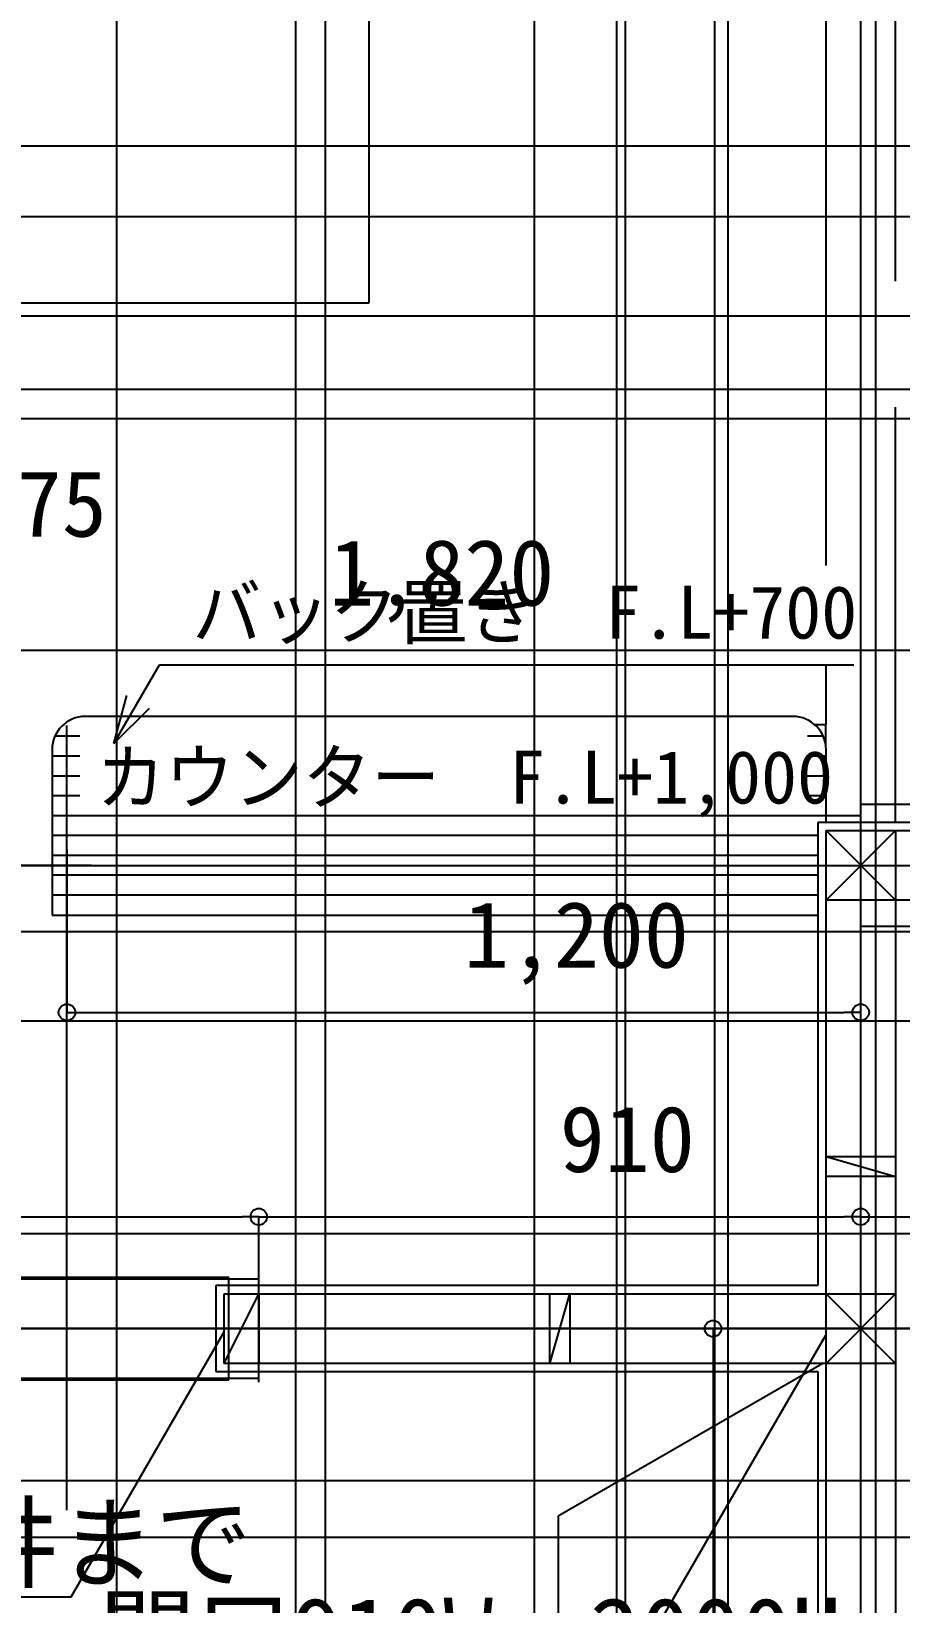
# Model space of a CAD drawing. Header units: metres. Extents: x 10861 to 26950, y 7268 to 22750.
# Drawn here: x 18874 to 20187, y 15141 to 17515 of the extents above; entities that cross this region are included whole.
import ezdxf

# ---------------------------------------------------------------- set-up
doc = ezdxf.new("R2010")
doc.units = ezdxf.units.M

msp = doc.modelspace()

# ---------------------------------------------------------------- linework, layer by layer
at = {"layer": 'COL_1F'}
for p, q in [((20075.6, 16202.5), (20075.6, 16307.5)), ((20075.6, 16307.5), (20180.6, 16307.5)), ((20180.6, 16202.5), (20075.6, 16307.5)), ((20075.6, 16202.5), (20180.6, 16307.5)), ((20180.6, 16307.5), (20180.6, 16202.5)), ((20180.6, 16202.5), (20075.6, 16202.5)), ((19165.6, 15502.5), (19165.6, 15607.5)), ((19165.6, 15607.5), (19218.1, 15607.5)), ((19165.6, 15502.5), (19218.1, 15607.5)), ((19218.1, 15607.5), (19218.1, 15502.5)), ((20075.6, 15502.5), (20075.6, 15607.5)), ((20075.6, 15607.5), (20180.6, 15607.5)), ((20180.6, 15502.5), (20075.6, 15607.5)), ((20075.6, 15502.5), (20180.6, 15607.5)), ((20180.6, 15607.5), (20180.6, 15502.5)), ((19218.1, 15502.5), (19165.6, 15502.5)), ((20180.6, 15502.5), (20075.6, 15502.5))]:
    msp.add_line(p, q, dxfattribs=at)
at = {"layer": 'GLID'}
for p, q in [((19003.3, 9325), (19003.3, 22205)), ((19274.3, 9325), (19274.3, 22205)), ((19319.1, 10010), (19319.1, 22205)), ((19634.7, 9325), (19634.7, 22205)), ((19759.5, 10010), (19759.5, 22205)), ((19772.5, 9858.3), (19772.5, 22205)), ((19907.5, 10010), (19907.5, 22205)), ((19927.5, 9858.3), (19927.5, 22205)), ((20128.1, 9325), (20128.1, 22205)), ((20151, 9325), (20151, 22205)), ((13514.7, 17342.4), (24358.1, 17342.4)), ((13514.7, 17235.6), (24358.1, 17235.6)), ((13953.4, 17085.6), (24358.1, 17085.6)), ((13801.7, 16974.5), (24358.1, 16974.5)), ((13514.7, 16930), (24358.1, 16930)), ((13514.7, 16255), (24358.1, 16255)), ((13514.7, 16155), (24358.1, 16155)), ((13514.7, 16020), (24358.1, 16020)), ((13514.7, 15699), (24358.1, 15699)), ((13514.7, 15555), (24358.1, 15555)), ((13953.4, 15325.5), (24358.1, 15325.5)), ((13801.7, 15240.1), (24358.1, 15240.1))]:
    msp.add_line(p, q, dxfattribs=at)
at = {"layer": 'WALL_BRACED_1F'}
for p, q in [((20128.1, 16347.5), (21038.1, 16347.5)), ((20128.1, 16347.5), (21038.1, 16347.5)), ((21038.1, 16162.5), (20128.1, 16162.5)), ((21038.1, 16162.5), (20128.1, 16162.5))]:
    msp.add_line(p, q, dxfattribs=at)
at = {"layer": 'WALL_NORMAL_1F'}
for p, q in [((18928.1, 16330), (18905.6, 16330)), ((18905.6, 16330), (18905.6, 16180)), ((20075.4, 16330), (18928.1, 16330)), ((20063.1, 16320), (20063.1, 15620)), ((20128.1, 16320), (20063.1, 16320)), ((20075.6, 16330), (20075.4, 16330)), ((20128.2, 16330), (20075.6, 16330)), ((20973.1, 16320), (20128.1, 16320)), ((20128.2, 16320), (20128.2, 16330)), ((20180.6, 16307.5), (20985.6, 16307.5)), ((20075.6, 15607.5), (20075.6, 16202.5)), ((20985.6, 16202.5), (20180.6, 16202.5)), ((20180.6, 16202.5), (20180.6, 15607.5)), ((18905.6, 16180), (20063.1, 16180)), ((20075.6, 15815), (20180.6, 15815)), ((20075.6, 15785), (20075.6, 15815)), ((20075.6, 15815), (20180.6, 15785)), ((20180.6, 15815), (20180.6, 15785)), ((20180.6, 15785), (20075.6, 15785)), ((19218.2, 15630), (18797.2, 15630)), ((19218.2, 15620), (19218.2, 15630)), ((19153.1, 15620), (19153.1, 15555)), ((20063.1, 15620), (19153.1, 15620)), ((19218.1, 15607.5), (20075.6, 15607.5)), ((19658.1, 15502.5), (19658.1, 15607.5)), ((19658.1, 15607.5), (19688.1, 15607.5)), ((19658.1, 15502.5), (19688.1, 15607.5)), ((19688.1, 15607.5), (19688.1, 15502.5)), ((19153.1, 15555), (19153.1, 15490)), ((20075.6, 15502.5), (19218.1, 15502.5)), ((19688.1, 15502.5), (19658.1, 15502.5)), ((20075.6, 13544), (20075.6, 15502.5)), ((20180.6, 15502.5), (20180.6, 13566.7)), ((18797.2, 15480), (19218.2, 15480)), ((19153.1, 15490), (20063.1, 15490)), ((19218.2, 15480), (19218.2, 15490)), ((20063.1, 15490), (20063.1, 13546.7))]:
    msp.add_line(p, q, dxfattribs=at)
at = {"layer": 'カウンター_1F'}
for p, q in [((20025.6, 16480), (18955.6, 16480)), ((20075.4, 16467.5), (20058.6, 16467.5)), ((20075.4, 16434), (20075.4, 16467.5)), ((18905.6, 16430), (18905.6, 16180)), ((18947.4, 16450), (18909.7, 16450)), ((20071.4, 16450), (20047.4, 16450)), ((20075.6, 16320), (20075.6, 16430)), ((18947.4, 16420), (18905.6, 16420)), ((20075.6, 16420), (20047.4, 16420)), ((18947.4, 16390), (18905.6, 16390)), ((20075.6, 16390), (20047.4, 16390)), ((18947.4, 16360), (18905.6, 16360)), ((20075.6, 16360), (20047.4, 16360)), ((18947.4, 16330), (18905.6, 16330)), ((20075.6, 16330), (20047.4, 16330)), ((20063.1, 16300), (18905.6, 16300)), ((20063.1, 16270), (18905.6, 16270)), ((20063.1, 16240), (18905.6, 16240)), ((20063.1, 16210), (18905.6, 16210)), ((18905.6, 16180), (19346.8, 16180)), ((19709.3, 16180), (20063.1, 16180))]:
    msp.add_line(p, q, dxfattribs=at)
for centre, start, end in [((18955.6, 16430), 90, 180), ((20025.6, 16430), 0, 90)]:
    msp.add_arc(centre, 50, start, end, dxfattribs=at)
at = {"layer": 'カタログ部品(家具)_1F'}
for p, q in [((19385.1, 17105.1), (19385.1, 17564.5)), ((17585.1, 17105.1), (19385.1, 17105.1))]:
    msp.add_line(p, q, dxfattribs=at)
at = {"layer": 'カマチ_1F'}
for p, q in [((20075.4, 17765), (20075.4, 16708)), ((20180.4, 17137.5), (20180.4, 17765)), ((20180.4, 16320), (20180.4, 16947.5)), ((20075.4, 16558), (20075.4, 16467.5))]:
    msp.add_line(p, q, dxfattribs=at)
at = {"layer": 'データ 001_1F'}
for p, q in [((20128.1, 13232), (20128.1, 21590)), ((18439.7, 16580), (20209.7, 16580)), ((18999.2, 16439.2), (19067.8, 16558)), ((19067.8, 16558), (20117.8, 16558)), ((18999.2, 16439.2), (19018.6, 16511.6)), ((19052.2, 16492.2), (18999.2, 16439.2)), ((18928.1, 15280.5), (18928.1, 16466.2)), ((18928.1, 16279.2), (18928.1, 16032.9)), ((18928.1, 16279.2), (18928.1, 16279.2)), ((18714.8, 16255), (21371.8, 16255)), ((18964.8, 16255), (18714.8, 16255)), ((18964.8, 16255), (18714.8, 16255)), ((18964.8, 16255), (18964.8, 16255)), ((18964.8, 16255), (18964.8, 16255)), ((18928.1, 16032.9), (18953.1, 16032.9)), ((18953.1, 16032.9), (20103.1, 16032.9)), ((20128.1, 16032.9), (20103.1, 16032.9)), ((20128.1, 15782.9), (20128.1, 16032.9)), ((20128.1, 16032.9), (20128.1, 16032.9)), ((20128.1, 15782.9), (20128.1, 15782.9)), ((16859.7, 15724.1), (19193.1, 15724.1)), ((19218.1, 15724.1), (19193.1, 15724.1)), ((19218.1, 15474.1), (19218.1, 15724.1)), ((19218.1, 15724.1), (19218.1, 15724.1)), ((19218.1, 15724.1), (19243.1, 15724.1)), ((19243.1, 15724.1), (20103.1, 15724.1)), ((20128.1, 15724.1), (20103.1, 15724.1)), ((20128.1, 15474.1), (20128.1, 15724.1)), ((20128.1, 15724.1), (20128.1, 15724.1)), ((20128.1, 15724.1), (20153.1, 15724.1)), ((20153.1, 15724.1), (21013.1, 15724.1)), ((26390, 15555), (11602.5, 15555)), ((18964.8, 15555), (18714.8, 15555)), ((18934.6, 15150), (19165.6, 15550)), ((18964.8, 15555), (18964.8, 15555)), ((20154.8, 15555), (19904.8, 15555)), ((19904.8, 15555), (19904.8, 15530)), ((20154.8, 15555), (20154.8, 15555)), ((19728.2, 14945.5), (20075.5, 15545)), ((19904.8, 15530), (19904.8, 14626.3)), ((20070.6, 15502.5), (19670.6, 15271.6)), ((19218.1, 15474.1), (19218.1, 15474.1)), ((19218.1, 15474.1), (19218.1, 15474.1)), ((20128.1, 15474.1), (20128.1, 15474.1)), ((20128.1, 15474.1), (20128.1, 15474.1)), ((19670.6, 15271.6), (19670.6, 13833.1)), ((17118.1, 15150), (18934.6, 15150))]:
    msp.add_line(p, q, dxfattribs=at)
for centre in [(18928.1, 16032.9), (20128.1, 16032.9), (19218.1, 15724.1), (19218.1, 15724.1), (20128.1, 15724.1), (20128.1, 15724.1), (19904.8, 15555)]:
    msp.add_circle(centre, 12.5, dxfattribs=at)
at = {"layer": '水平面_1F'}
for p, q in [((19172.7, 15632.5), (17233.4, 15632.5)), ((19172.7, 15477.5), (19172.7, 15632.5)), ((18799.1, 15477.5), (19172.7, 15477.5))]:
    msp.add_line(p, q, dxfattribs=at)

# ---------------------------------------------------------------- texts
at = {"layer": 'データ 001_1F'}
for s, height, p in [('1,575', 100, (18648.3, 16751.7)), ('1,820', 100, (19324.7, 16647.5)), ('バック置き\u3000F.L+700', 80, (19117.8, 16597.6)), ('カウンター\u3000F.L+1,000', 80, (18972.4, 16348.4)), ('1,200', 100, (19528.1, 16100.4)), ('910', 100, (19673.1, 15791.6)), ('開口910Wｘ2000H', 112, (18976.9, 15036.4))]:
    msp.add_text(s, height=height, dxfattribs=at).set_placement(p)
msp.add_text('欄間：開口F/L+2050～天井まで', height=112, rotation=0, dxfattribs=at).set_placement((17142, 15175.5))

doc.saveas('drawing.dxf')
